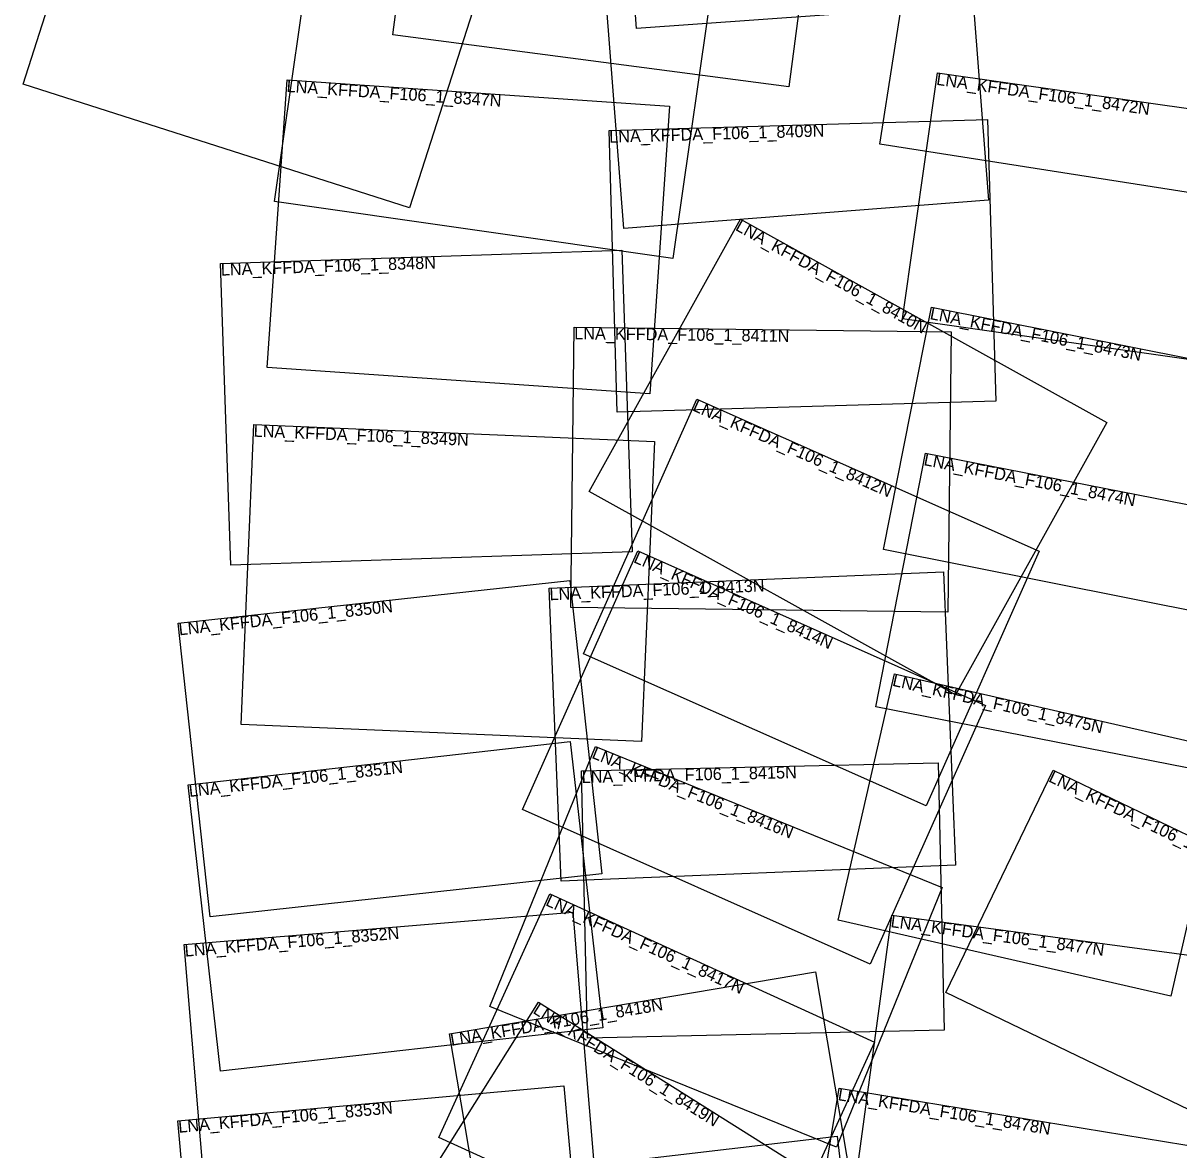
# Model space of a CAD drawing. Extents: x 400832 to 425269, y 295955 to 325775.
# Drawn here: x 403497 to 408247, y 304816 to 309447 of the extents above; entities that cross this region are included whole.
import ezdxf

# ---------------------------------------------------------------- set-up
doc = ezdxf.new("R2010")
doc.units = 0
doc.layers.add('Default', color=7, linetype='Continuous')

msp = doc.modelspace()

# ---------------------------------------------------------------- linework, layer by layer
at = {"layer": 'Default'}
for points in [[(405015.9, 309398.1), (405174.5, 310609.3), (406802.7, 310396.1), (406644.1, 309184.8)], [(406017.1, 309424), (405937.2, 310542.9), (407441.3, 310650.3), (407521.2, 309531.4)], [(403496.8, 309196), (403879.5, 310390.7), (405467.9, 309881.8), (405085.2, 308687.2)], [(407018.2, 308949.1), (407186.9, 310028), (408646.7, 309799.6), (408477.9, 308720.8)], [(404529.8, 308713.8), (404706.3, 309945.1), (406343.3, 309710.4), (406166.8, 308479.2)], [(405965.4, 308603.2), (405879.2, 309718.1), (407378.2, 309834), (407464.4, 308719.1)], [(407111.2, 308231.2), (407255.1, 309242.8), (408623.8, 309048), (408479.8, 308036.4)], [(404499.9, 308031.7), (404582, 309213.9), (406153.8, 309104.8), (406071.8, 307922.6)], [(405938.5, 307847.9), (405904.7, 309004.9), (407460, 309050.4), (407493.8, 307893.3)], [(405823.6, 307521.9), (406445.1, 308641.5), (407950.1, 307806), (407328.6, 306686.4)], [(404349.9, 307218.3), (404308.5, 308458.8), (405957.8, 308513.8), (405999.2, 307273.3)], [(407032.5, 307283), (407230.7, 308279.6), (408579.1, 308011.4), (408380.9, 307014.8)], [(405747.9, 307045.2), (405762.1, 308197.5), (407311.1, 308178.5), (407296.9, 307026.1)], [(405800.4, 306854.4), (406265.4, 307901.4), (407672.8, 307276.2), (407207.8, 306229.3)], [(404393, 306564.6), (404445.6, 307797.1), (406091, 307726.9), (406038.5, 306494.4)], [(407001, 306637.4), (407205.3, 307679.6), (408611.5, 307404), (408407.2, 306361.8)], [(405549.5, 306214.8), (406022.6, 307277.7), (407451.4, 306641.7), (406978.3, 305578.8)], [(405708.7, 305919.6), (405659, 307124.6), (407278.8, 307191.5), (407328.6, 305986.5)], [(404265.4, 305774.1), (404133.4, 306980), (405743.3, 307156.2), (405875.3, 305950.3)], [(406846.8, 305759.3), (407077.8, 306772.4), (408444.8, 306460.7), (408213.8, 305447.6)], [(404308.3, 305139.5), (404175.1, 306315.9), (405745.6, 306493.8), (405878.8, 305317.4)], [(405415.2, 305405.8), (405849.5, 306473.7), (407273.5, 305894.6), (406839.3, 304826.7)], [(405816.5, 305274.5), (405791.6, 306373.4), (407257, 306406.6), (407282, 305307.8)], [(407289.1, 305462.9), (407729.6, 306376.2), (408961.9, 305781.9), (408521.4, 304868.6)], [(405204.9, 304867), (405661.6, 305867.6), (406995.6, 305258.6), (406538.9, 304258.1)], [(404258.4, 304463.3), (404158.8, 305659.6), (405755.9, 305792.7), (405855.6, 304596.4)], [(406906, 304588.8), (407066.8, 305781.1), (408675.6, 305564.1), (408514.8, 304371.8)], [(405439.5, 304166.5), (405249, 305292.4), (406753.2, 305547), (406943.8, 304421)], [(404994.7, 304435.4), (405615.3, 305422.3), (406934.2, 304592.9), (406313.5, 303606)], [(404238.9, 303752.3), (404132.2, 304935.7), (405718.6, 305078.8), (405825.4, 303895.4)], [(406657.9, 303893.1), (406851.1, 305069.8), (408438.8, 304809.1), (408245.6, 303632.4)], [(405425.6, 303527.5), (405289.3, 304689.7), (406841.9, 304871.6), (406978.1, 303709.5)]]:
    msp.add_lwpolyline(points, close=True, dxfattribs=at)

# ---------------------------------------------------------------- texts
for s, rotation, p in [('LNA_KFFDA_F106_1_8472N', 351.9009, (407248.1, 309193.3)), ('LNA_KFFDA_F106_1_8347N', 356.0296, (404578.5, 309164)), ('LNA_KFFDA_F106_1_8409N', 1.6735, (405906.1, 308955)), ('LNA_KFFDA_F106_1_8410N', 330.9637, (406420.9, 308597.8)), ('LNA_KFFDA_F106_1_8348N', 1.9094, (404310.2, 308408.8)), ('LNA_KFFDA_F106_1_8473N', 348.7537, (407221, 308230.5)), ('LNA_KFFDA_F106_1_8411N', 359.2948, (405761.5, 308147.5)), ('LNA_KFFDA_F106_1_8412N', 336.05, (406245.1, 307855.7)), ('LNA_KFFDA_F106_1_8349N', 357.5578, (404443.4, 307747.1)), ('LNA_KFFDA_F106_1_8474N', 348.9101, (407195.7, 307630.5)), ('LNA_KFFDA_F106_1_8414N', 336.0059, (406002.3, 307232)), ('LNA_KFFDA_F106_1_8413N', 2.3654, (405661, 307074.6)), ('LNA_KFFDA_F106_1_8350N', 6.2463, (404138.9, 306930.3)), ('LNA_KFFDA_F106_1_8475N', 347.1561, (407066.7, 306723.7)), ('LNA_KFFDA_F106_1_8416N', 337.8694, (405830.7, 306427.4)), ('LNA_KFFDA_F106_1_8351N', 6.4623, (404180.7, 306266.2)), ('LNA_KFFDA_F106_1_8415N', 1.3003, (405792.7, 306323.4)), ('LNA_KFFDA_F106_1_8476N', 334.2518, (407707.9, 306331.2)), ('LNA_KFFDA_F106_1_8417N', 335.4645, (405640.8, 305822.1)), ('LNA_KFFDA_F106_1_8477N', 352.3187, (407060.2, 305731.5)), ('LNA_KFFDA_F106_1_8352N', 4.7622, (404162.9, 305609.8)), ('LNA_KFFDA_F106_1_8418N', 9.6036, (405257.3, 305243.2)), ('LNA_KFFDA_F106_1_8419N', 327.8338, (405588.7, 305380)), ('LNA_KFFDA_F106_1_8478N', 350.6739, (406843, 305020.5)), ('LNA_KFFDA_F106_1_8353N', 5.1555, (404136.7, 304885.9))]:
    msp.add_text(s, height=50, rotation=rotation, dxfattribs=at).set_placement(p)

doc.saveas('drawing.dxf')
